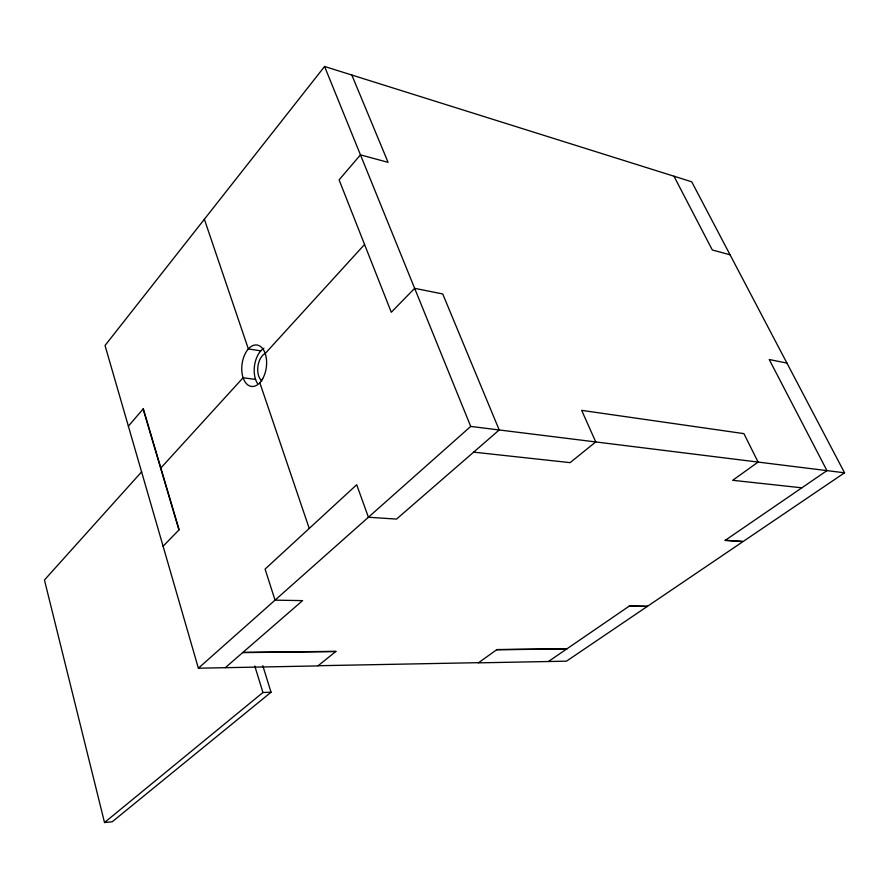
<?xml version="1.0" encoding="UTF-8"?>
<svg xmlns="http://www.w3.org/2000/svg" width="889" height="889" viewBox="0 0 889 889"><rect width="100%" height="100%" fill="white"/><g stroke="black" fill="none" stroke-linecap="round" stroke-linejoin="round"><path stroke-width="1.33" d="M725.357 540.245L743.271 541.412L844.55 472.804L691.72 181.789L324.574 66.475L105.035 345.499L198.38 668.206L317.906 665.917L335.975 651.348L242.941 652.393M128.372 426.187L143.307 408.729L179.145 529.744L163.087 546.202M141.673 471.781L44.45 579.995L104.513 822.525L112.181 821.803L271.045 692.242L262.822 665.717M160.642 468.236L243.108 377.747L255.576 379.425M265.2 353.5L364.568 244.475M198.38 668.206L470.714 426.431L844.55 472.804M225.306 667.683L302.582 600.62L275.034 600.153L265.089 569.082L356.7 484.738L368.413 517.254L396.527 519.087L499.207 429.965L442.733 293.97L414.652 288.325L391.293 312.272L339.087 179.867L360.467 154.875L388.082 162.343L351.833 75.043M104.513 822.525L262.933 692.509L271.045 692.242M548.413 661.516L629.479 605.954L647.536 606.265M318.151 665.728L478.66 662.672M567.004 648.77L496.929 649.559L478.415 662.85L566.482 661.172L742.96 541.623L725.046 540.456L826.959 470.614L769.229 359.523L786.932 363.079M242.697 652.604L335.731 651.548M496.673 649.737L566.749 648.948M629.201 606.142L647.259 606.454M473.648 452.145L570.093 462.636L595.752 441.944L581.662 410.362L743.915 433.632L758.084 462.08L732.692 480.304L801.856 487.817M260.833 350.833L248.364 348.955L204.37 219.25M730.058 254.787L712.311 249.987L673.973 176.222M324.574 66.475L470.714 426.431M259.81 382.714L309.239 528.444M254.787 666.005L262.933 692.509M143.096 408.962L178.922 529.977M261.777 380.892A14.835 8.779 -82.4 0 1 257.843 367.024A14.835 8.779 -82.4 0 1 264.633 353.744M257.41 383.359A20.758 12.302 -82.4 0 1 263.866 348.255M262.677 378.725A20.903 12.246 -82.5 0 0 257.821 345.176A20.903 12.246 -82.5 0 0 242.064 373.269A20.903 12.246 -82.5 0 0 262.677 378.725"/></g></svg>
